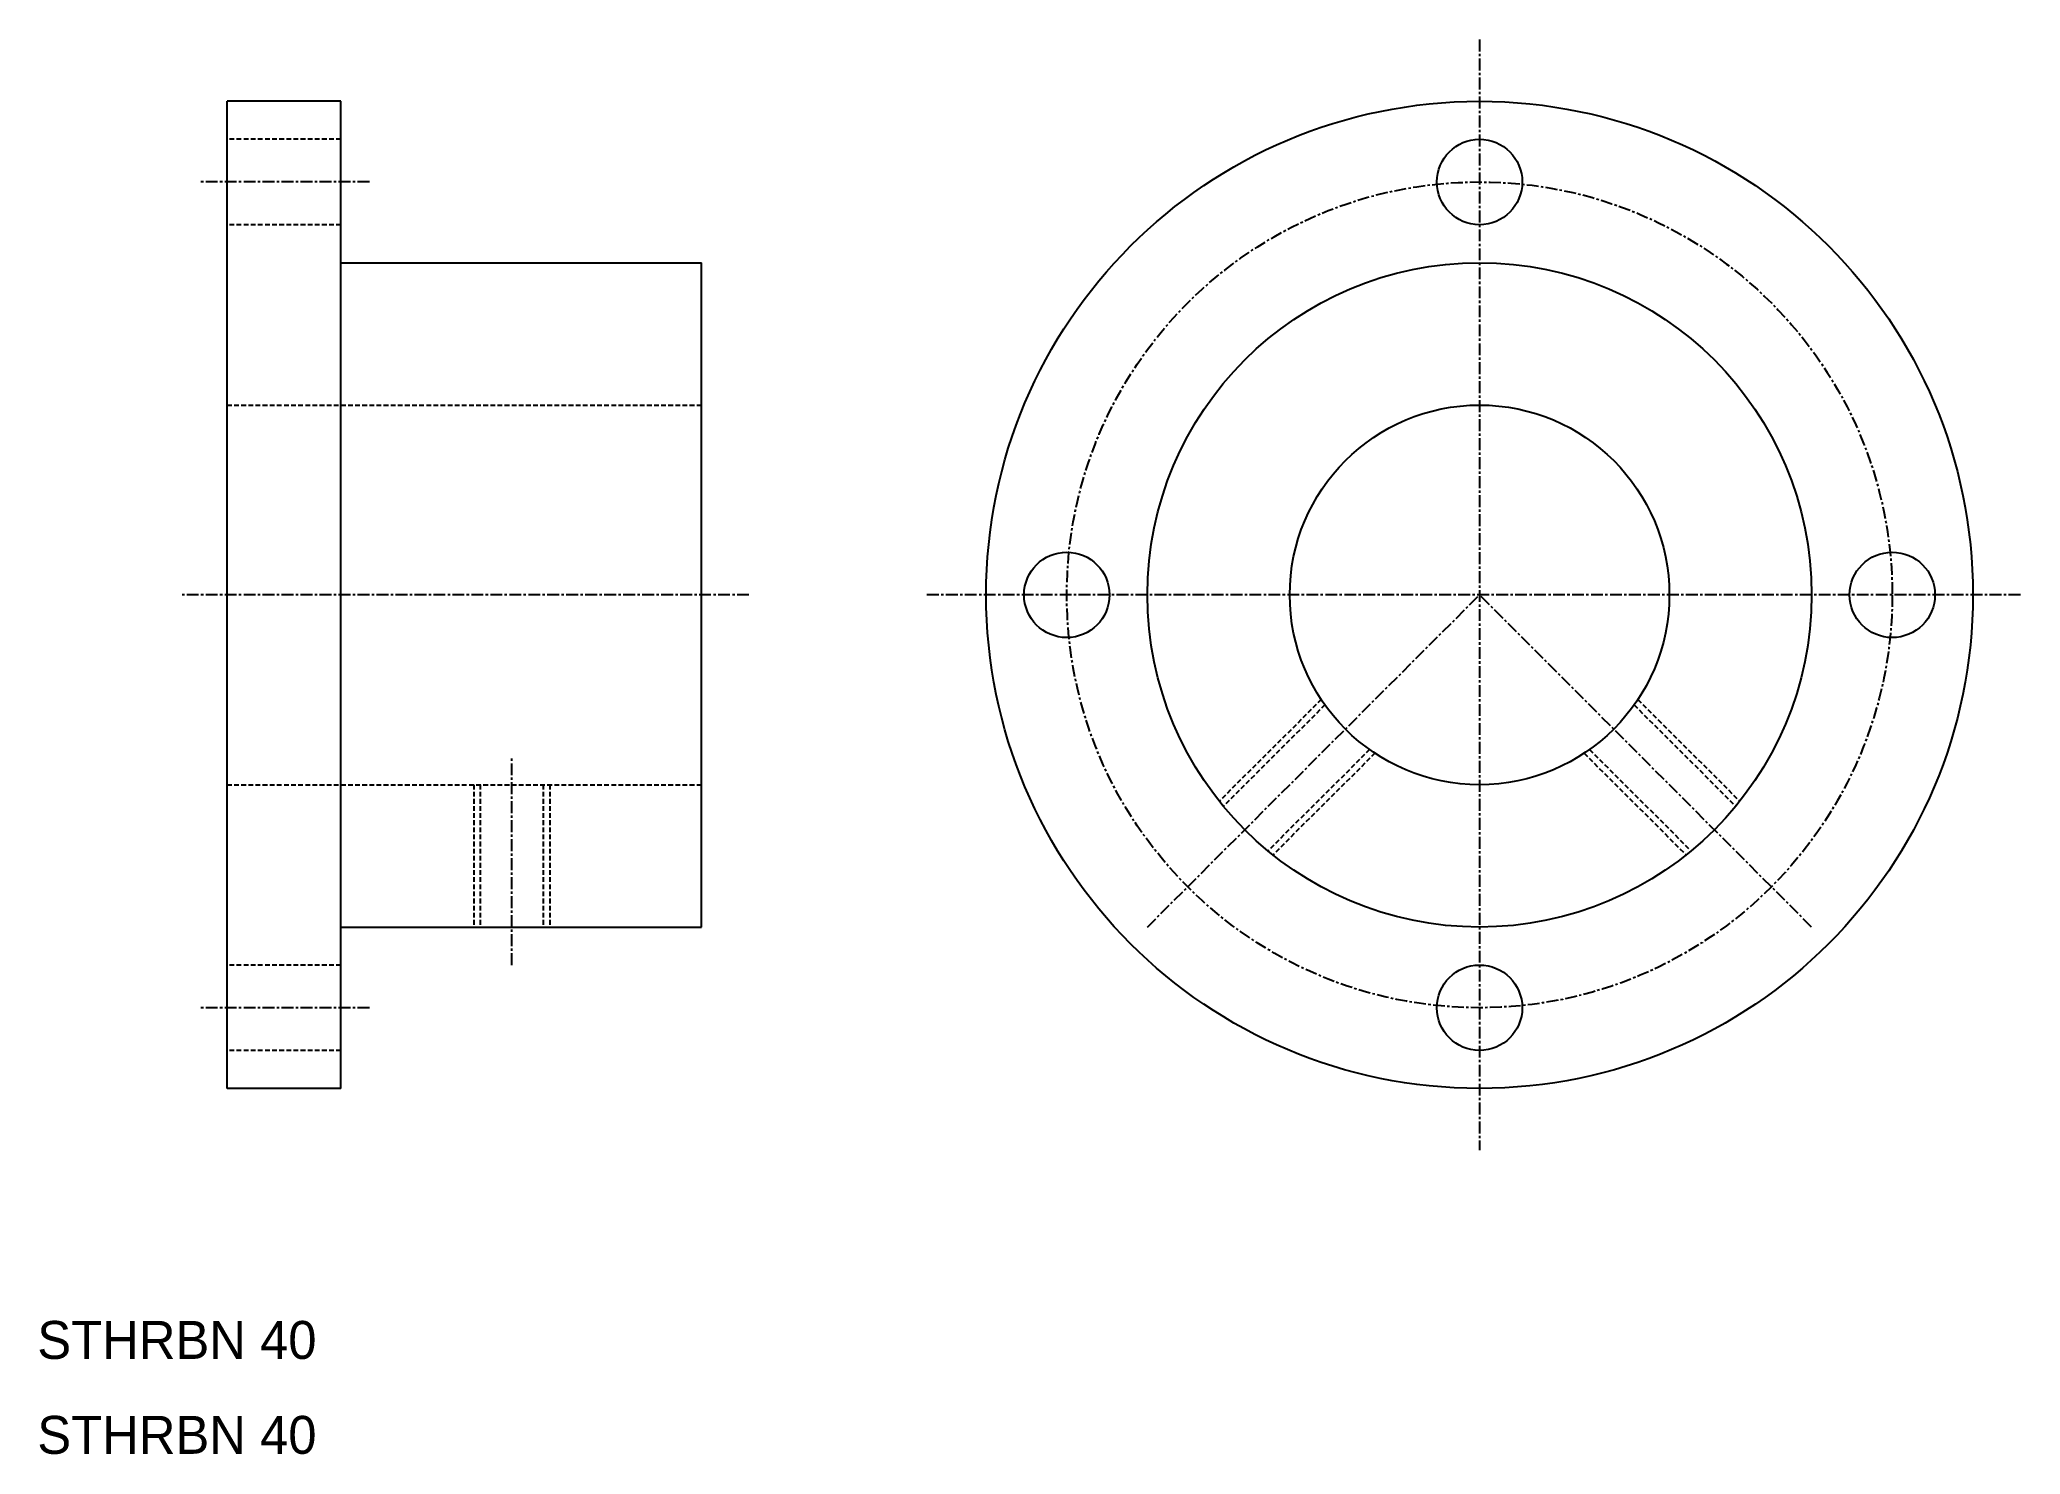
# Model space of a CAD drawing. Extents: x 10 to 219, y 10 to 159.
import ezdxf

# ---------------------------------------------------------------- set-up
doc = ezdxf.new("R2010")
doc.units = 0
doc.linetypes.add('CENTER', pattern=[2, 1.25, -0.25, 0.25, -0.25])
doc.linetypes.add('DASHED', pattern=[0.75, 0.5, -0.25])
doc.layers.get('0').update_dxf_attribs({"linetype": 'CONTINUOUS'})
doc.layers.add('CENTER', color=1, linetype='CENTER')

msp = doc.modelspace()

# ---------------------------------------------------------------- linework, layer by layer
at = {"color": 7, "linetype": 'CONTINUOUS'}
for p, q in [((30, 48.5), (30, 152.5)), ((42, 152.5), (30, 152.5)), ((42, 48.5), (42, 152.5)), ((42, 135.5), (80, 135.5)), ((80, 65.5), (80, 135.5)), ((42, 65.5), (80, 65.5)), ((42, 48.5), (30, 48.5))]:
    msp.add_line(p, q, dxfattribs=at)
at = {"color": 3, "linetype": 'DASHED'}
for p, q in [((42, 148.5), (30, 148.5)), ((42, 139.5), (30, 139.5)), ((30, 120.5), (80, 120.5)), ((145.32, 89.47), (134.57, 78.76)), ((145.7, 88.9), (135, 78.23)), ((178.3, 88.9), (189, 78.23)), ((178.68, 89.47), (189.43, 78.76)), ((150.41, 84.2), (139.7, 73.53)), ((150.97, 83.81), (140.22, 73.1)), ((173.03, 83.81), (183.78, 73.1)), ((173.59, 84.2), (184.3, 73.53)), ((30, 80.5), (80, 80.5)), ((56, 80.5), (56, 65.5)), ((56.67, 80.5), (56.67, 65.5)), ((63.32, 80.5), (63.32, 65.5)), ((64, 80.5), (64, 65.5)), ((42, 61.5), (30, 61.5)), ((42, 52.5), (30, 52.5))]:
    msp.add_line(p, q, dxfattribs=at)
at = {"color": 7, "linetype": 'CONTINUOUS'}
for centre, radius in [((162, 100.5), 52), ((162, 144), 4.5), ((162, 100.5), 35), ((162, 100.5), 20), ((118.5, 100.5), 4.5), ((205.5, 100.5), 4.5), ((162, 57), 4.5)]:
    msp.add_circle(centre, radius, dxfattribs=at)
at = {"layer": 'CENTER', "color": 1, "linetype": 'CENTER'}
for p, q in [((162, 159), (162, 42)), ((45, 144), (27, 144)), ((85, 100.5), (25, 100.5)), ((219, 100.5), (103.5, 100.5)), ((127, 65.5), (162, 100.5)), ((197, 65.5), (162, 100.5)), ((60, 61.5), (60, 83.5)), ((45, 57), (27, 57))]:
    msp.add_line(p, q, dxfattribs=at)
msp.add_circle((162, 100.5), 43.5, dxfattribs=at)

# ---------------------------------------------------------------- texts
at = {"color": 7, "linetype": 'CONTINUOUS'}
for p in [(10, 20), (10, 10)]:
    msp.add_text('STHRBN 40', height=4, dxfattribs=at).set_placement(p)

doc.saveas('drawing.dxf')
